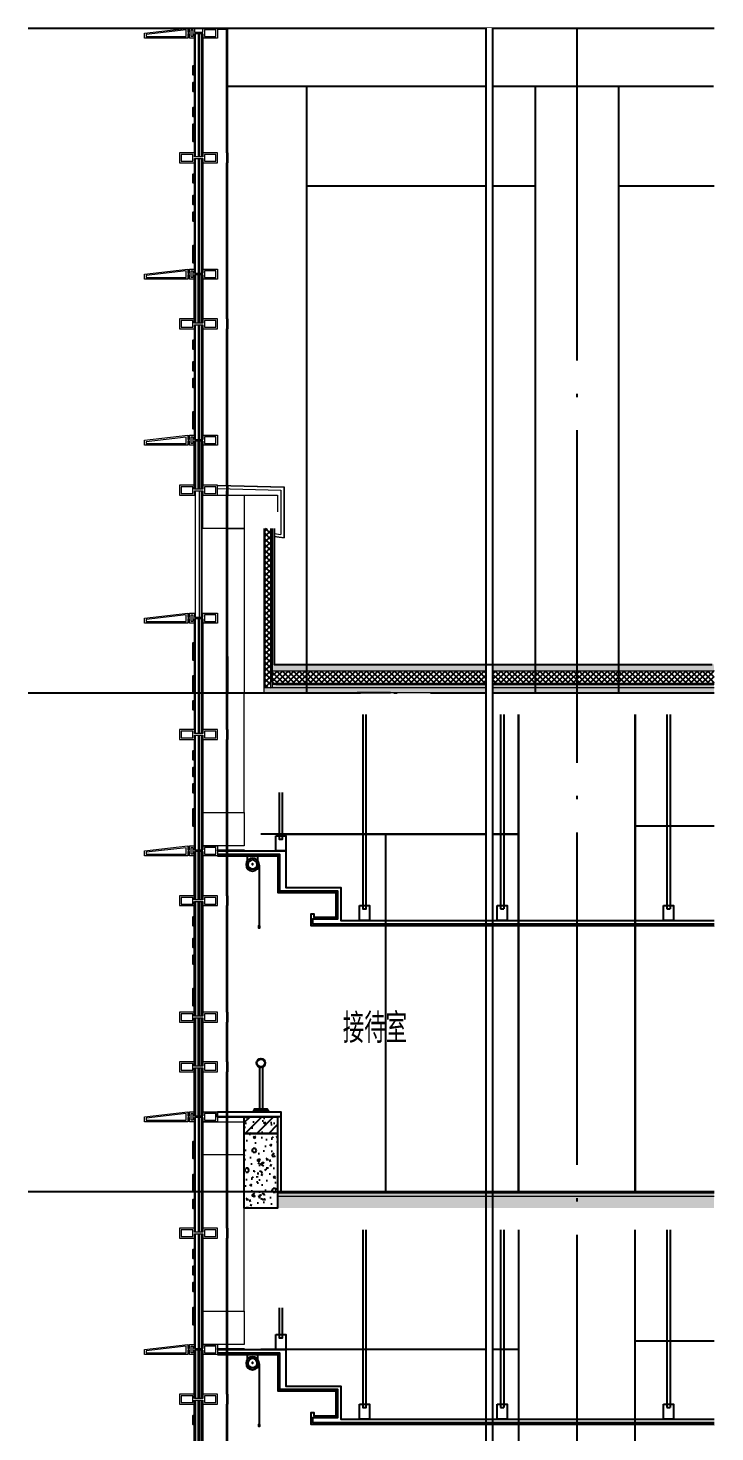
# Model space of a CAD drawing. Extents: x 1147314 to 1218578, y -272074 to -241968.
# Drawn here: x 1153362 to 1157492, y -251658 to -243212 of the extents above; entities that cross this region are included whole.
import ezdxf

# ---------------------------------------------------------------- set-up
doc = ezdxf.new("R2010")
doc.units = 0
doc.header["$LTSCALE"] = 1000
doc.header["$MEASUREMENT"] = 0
doc.linetypes.add('230303生产综合楼-平面图_t8$0$DOTE', pattern=[2.42, 2, -0.2, 0.02, -0.2])
doc.linetypes.add('DASH', pattern=[0.35, 0.25, -0.1])
for name, color, linetype in [('A-DOOR-FIRE', 4, 'Continuous'), ('A-SECT-SURF', 6, 'Continuous'), ('A-看线', 115, 'Continuous'), ('DIM_SYMB', 3, 'Continuous'), ('DOTE', 1, 'Continuous'), ('FF-窗帘-JYZS', 8, 'Continuous'), ('LY_MC_section A', 140, 'Continuous'), ('PUB_HATCH', 8, 'Continuous'), ('PUB_TEXT', 7, 'Continuous'), ('SURFACE', 6, 'Continuous'), ('WALL', 255, 'Continuous'), ('吊顶', 183, 'Continuous'), ('墙身保温', 21, 'Continuous'), ('墙身抹灰', 6, 'Continuous')]:
    doc.layers.add(name, color=color, linetype=linetype)
for name, color, linetype, lineweight in [('A-WALL-INSL', 241, 'Continuous', 0), ('WALL-CURT-GLAZ', 120, 'Continuous', 0), ('WALL-CURT-METL', 211, 'Continuous', 0), ('墙身分层线', 253, 'Continuous', 18)]:
    doc.layers.add(name, color=color, linetype=linetype, lineweight=lineweight)
doc.styles.add('_TCH_DIM', font='SIMPLEX', dxfattribs={"bigfont": 'GBCBIG'})

# ---------------------------------------------------------------- blocks, each defined once
blk = doc.blocks.new('A$C38d1714a')
at = {"layer": 'A-WALL-INSL'}
blk.add_lwpolyline([(0, 0), (250, 0), (250, -200), (0, -200)], close=True, dxfattribs=at)
blk = doc.blocks.new('A$C37e4a2ef')
at = {"layer": 'A-看线'}
for points in [[(196, -60), (196, 0)], [(200, -60), (200, 0)]]:
    blk.add_lwpolyline(points, dxfattribs=at)
at = {"layer": 'WALL-CURT-METL'}
for points in [[(140, -60), (50, -60), (50, -35), (0, -35), (0, -60), (-30, -60), (-30, -35), (-40, -35), (-40, -60), (-300, -60), (-300, -30), (-40, 0), (-40, -25), (-30, -25), (-30, 0), (0, 0), (0, -25), (50, -25), (50, 0), (140, 0)], [(-50, -50), (-50, -11.2), (-290, -38.9), (-290, -50)], [(-20, -10), (-10, -10), (-10, -50), (-20, -50)], [(130, -25), (130, -10), (60, -10), (60, -50), (130, -50)]]:
    blk.add_lwpolyline(points, close=True, dxfattribs=at)
blk = doc.blocks.new('A$C42b86bd6')
at = {"layer": 'A-看线'}
for points in [[(286, 0), (286, -60)], [(290, 0), (290, -60)]]:
    blk.add_lwpolyline(points, dxfattribs=at)
at = {"layer": 'WALL-CURT-METL'}
for points in [[(230, -60), (230, 0), (140, 0), (140, -25), (90, -25), (90, 0), (0, 0), (0, -60), (90, -60), (90, -35), (140, -35), (140, -60)], [(80, -25), (80, -10), (10, -10), (10, -50), (80, -50)], [(220, -50), (220, -10), (150, -10), (150, -35), (150, -50)]]:
    blk.add_lwpolyline(points, close=True, dxfattribs=at)
blk = doc.blocks.new('A$C827e71c0')
at = {"layer": 'A-DOOR-FIRE'}
blk.add_blockref('A$C42b86bd6', (-90, 0), dxfattribs=at)
blk = doc.blocks.new('A$Cb5ae1680')
at = {"layer": 'A-看线'}
for points in [[(44, 0), (44, 690)], [(50, 0), (50, 690)], [(196, 25), (196, 665)], [(200, 25), (200, 665)]]:
    blk.add_lwpolyline(points, dxfattribs=at)
at = {"layer": 'LY_MC_section A'}
for points in [[(0, 0), (0, 690)], [(6, 0), (6, 690)], [(25, 0), (25, 690)], [(31, 0), (31, 690)]]:
    blk.add_lwpolyline(points, dxfattribs=at)
blk = doc.blocks.new('A$C071d96ed')
at = {"layer": 'A-看线'}
for points in [[(44, -690), (44, 0)], [(50, -690), (50, 0)], [(196, -665), (196, -25)], [(200, -665), (200, -25)]]:
    blk.add_lwpolyline(points, dxfattribs=at)
at = {"layer": 'WALL-CURT-GLAZ'}
for p, q in [((0, -690), (0, 0)), ((6, -690), (6, 0)), ((25, -690), (25, 0)), ((31, -690), (31, 0))]:
    blk.add_line(p, q, dxfattribs=at)
blk = doc.blocks.new('A$Ca8bf0082')
at = {"layer": 'FF-窗帘-JYZS'}
blk.add_line((-7.2, -55.8), (-7.2, -424.9), dxfattribs=at)
for points in [[(0, -1.6), (64, -1.6), (64, 0), (0, 0)], [(-11.6, -420.7), (-2.8, -420.7), (-2.8, -432.6), (-11.6, -432.6)], [(-9.6, -422.7), (-4.8, -422.7), (-4.8, -430.6), (-9.6, -430.6)]]:
    blk.add_lwpolyline(points, close=True, dxfattribs=at)
blk.add_lwpolyline([(64, -1.6), (64, -44.8), (63.2, -51.2, -0.871795), (0.8, -51.2), (0, -44.8), (0, -1.6)], format="xyb", dxfattribs=at)
for centre, radius in [((32, -53.2), 39.2), ((32, -53.2), 28), ((32.4, -50.1), 2.73), ((-7.2, -424.9), 1.2)]:
    blk.add_circle(centre, radius, dxfattribs=at)
blk = doc.blocks.new('fr')
at = {"layer": '吊顶'}
for p, q in [((1156202.9, -256841.7), (1156202.9, -257911.6)), ((1156202.9, -256841.7), (1156202.9, -257911.6)), ((1156222.9, -256841.7), (1156222.9, -257911.6)), ((1156222.9, -256841.7), (1156222.9, -257911.6)), ((1157202.9, -256841.7), (1157202.9, -257911.6)), ((1157222.9, -256841.7), (1157222.9, -257911.6)), ((1155374.1, -257911.6), (1155394.1, -257911.6)), ((1156202.9, -257911.6), (1156222.9, -257911.6)), ((1156202.9, -257911.6), (1156222.9, -257911.6)), ((1156202.9, -257911.6), (1156222.9, -257911.6)), ((1156202.9, -257911.6), (1156222.9, -257911.6)), ((1157202.9, -257911.6), (1157222.9, -257911.6)), ((1157202.9, -257911.6), (1157222.9, -257911.6))]:
    blk.add_line(p, q, dxfattribs=at)
for points in [[(1155374.1, -256841.7), (1155374.1, -257911.6), (1155394.1, -257911.6), (1155394.1, -256841.7)], [(1154871.6, -257311.7), (1154871.6, -257491.6), (1154891.6, -257491.6), (1154891.6, -257311.7)], [(1154501.6, -257561.6), (1154911.6, -257561.6), (1154911.6, -257781.6), (1155242.6, -257781.6), (1155242.6, -257981.6), (1157487, -257981.6)], [(1154501.6, -257581.6), (1154872.6, -257581.6), (1154872.6, -257801.6), (1155222.6, -257801.6), (1155222.6, -257973.6), (1155072.6, -257973.6), (1155072.6, -258001.6), (1157487, -258001.6)], [(1154501.6, -257591.6), (1154862.6, -257591.6), (1154862.6, -257811.6), (1155212.6, -257811.6), (1155212.6, -257963.6), (1155081.6, -257963.6), (1155081.6, -257943.6), (1155062.6, -257943.6), (1155062.6, -258011.6), (1157487, -258012.3)]]:
    blk.add_lwpolyline(points, dxfattribs=at)
for points in [[(1154851.6, -257471.6), (1154911.6, -257471.6), (1154911.6, -257561.6), (1154851.6, -257561.6)], [(1155354.1, -257891.6), (1155414.1, -257891.6), (1155414.1, -257981.6), (1155354.1, -257981.6)], [(1156182.9, -257891.6), (1156242.9, -257891.6), (1156242.9, -257981.6), (1156182.9, -257981.6)], [(1156182.9, -257891.6), (1156242.9, -257891.6), (1156242.9, -257981.6), (1156182.9, -257981.6)], [(1157182.9, -257891.6), (1157242.9, -257891.6), (1157242.9, -257981.6), (1157182.9, -257981.6)]]:
    blk.add_lwpolyline(points, close=True, dxfattribs=at)
at = {"layer": 'FF-窗帘-JYZS', "xscale": -1}
blk.add_blockref('A$Ca8bf0082', (1154743.6, -257591.6), dxfattribs=at)

msp = doc.modelspace()

# ---------------------------------------------------------------- hatches: boundary and pattern name
at = {"layer": 'PUB_HATCH'}
h = msp.add_hatch(dxfattribs=at)
h.set_pattern_fill('加气混凝土', color=256, scale=10, style=0)
h.set_pattern_definition([(0, (2058.79, -26742.43), (60, 120), [0, -120]), (0, (1988.59, -26758.63), (60, 120), [0, -120]), (0, (2027.59, -26759.83), (60, 120), [0, -120]), (0, (2070.19, -26724.43), (60, 120), [0, -120]), (0, (2020.39, -26765.83), (60, 120), [0, -120]), (0, (2082.19, -26648.83), (60, 120), [0, -120]), (0, (2045.59, -26658.43), (60, 120), [0, -120]), (0, (2064.79, -26673.43), (60, 120), [0, -120]), (0, (1966.99, -26675.83), (60, 120), [0, -120]), (0, (2025.79, -26681.23), (60, 120), [0, -120]), (0, (2002.99, -26711.83), (60, 120), [0, -120]), (0, (2004.19, -26756.83), (60, 120), [0, -120]), (0, (2049.19, -26761.63), (60, 120), [0, -120]), (0, (2082.19, -26708.83), (60, 120), [0, -120]), (0, (1969.99, -26727.43), (60, 120), [0, -120]), (0, (1980.19, -26707.03), (60, 120), [0, -120]), (0, (2026.99, -26715.43), (60, 120), [0, -120]), (0, (2010.19, -26732.83), (60, 120), [0, -120]), (0, (2000.59, -26693.23), (60, 120), [0, -120]), (0, (2015.59, -26648.23), (60, 120), [0, -120]), (0, (1974.79, -26752.63), (60, 120), [0, -120]), (0, (2040.79, -26672.83), (60, 120), [0, -120]), (0, (1984.99, -26671.03), (60, 120), [0, -120]), (0, (1975.39, -26655.43), (60, 120), [0, -120]), (130.601294, (2074.8153, -26686.3975), (-299.999996686, 360.000001574), [5.268311, -2207.4222]), (18.4349488, (2066.244, -26684.112), (299.9999989, 119.9999991), [5.421048, -753.52558]), (90, (2066.244, -26689.255), (60, 120), [5.142857, -234.85713]), (161.565051, (2071.387, -26690.969), (-300.0000015, 119.99999105), [5.421048, -753.52558]), (53.1301023, (2071.387, -26690.97), (60.0000001, 119.99999994), [5.714286, -594.2857]), (135, (2075.96, -26752.11), (-60.0000073, 119.9999919), [4.848732, -334.56252]), (45, (2069.1, -26752.11), (59.9999996, 119.9999995), [4.848732, -334.56252]), (135, (2072.53, -26755.54), (-60.0000073, 119.9999919), [4.848732, -334.56252]), (45, (2072.53, -26755.54), (59.9999996, 119.9999995), [4.848732, -334.56252]), (116.565051, (2018.24, -26671.54), (-1e-05, 239.999993), [6.388765, -127.7753]), (180, (2015.39, -26665.83), (-60, 120), [6.857143, -113.14285]), (63.434949, (2005.67, -26671.54), (5e-07, 239.999999), [6.388765, -127.7753]), (116.565051, (2008.53, -26677.25), (-1e-05, 239.999993), [6.388765, -127.7753]), (0, (2008.53, -26677.25), (60, 120), [6.857143, -113.14285]), (63.434949, (2015.39, -26677.25), (5e-07, 239.999999), [6.388765, -127.7753]), (107.102728, (2063.3868, -26712.112), (-179.999993118, 600.000000968), [7.772269, -3256.5805]), (143.972626, (2061.101, -26704.683), (-1139.99998555, 839.99999905), [7.772269, -1624.404]), (180, (2054.82, -26700.11), (-60, 120), [7.428571, -112.57142]), (36.0273733, (2041.101, -26704.683), (1139.999991575, 839.999990944), [7.772269, -1624.404]), (71.5650511, (2038.815, -26711.54), (180.00000092, 599.99999897), [7.228063, -751.71856]), (107.102728, (2041.101, -26718.969), (-179.999993118, 600.000000968), [7.772269, -3256.5805]), (143.972626, (2047.387, -26723.54), (-1139.99998555, 839.99999905), [7.772269, -1624.404]), (0, (2047.39, -26723.54), (60, 120), [7.428571, -112.57142]), (36.0273733, (2054.815, -26723.54), (1139.999991575, 839.999990944), [7.772269, -1624.404]), (71.5650511, (2061.101, -26718.969), (180.00000092, 599.99999897), [7.228063, -751.71856]), (150.255118, (2064.53, -26656.112), (-180.00000043, 119.99999851), [4.607004, -962.86392]), (90, (2060.53, -26658.4), (60, 120), [4.571429, -235.42855]), (29.7448813, (2060.53, -26658.398), (180.0000001, 119.99999944), [4.607004, -962.86392]), (116.565051, (2036.53, -26741.25), (-1e-05, 239.999993), [6.388765, -127.7753]), (168.690067, (2033.672, -26735.54), (-540.0000004, 119.99999699), [5.827451, -1217.9371]), (41.1859251, (2023.387, -26738.3975), (1499.999990912, 1319.999988458), [6.074369, -2545.1604]), (90, (2023.387, -26744.11), (60, 120), [5.714286, -234.2857]), (138.814074, (2027.958, -26748.112), (-1499.999973338, 1320.000008407), [6.074369, -2545.1604]), (16.6992442, (2027.958, -26748.112), (1979.999985103, 599.999993716), [5.96589, -2499.7075]), (60.9453959, (2033.6725, -26746.3975), (59.99999984, 119.999998939), [5.883217, -2465.0679]), (109.983106, (1986.244, -26690.969), (-300.00000113, 839.999997777), [6.6884, -2802.4395]), (155.556045, (1983.958, -26684.683), (-780.000002973, 359.99999252), [6.904597, -2893.0263]), (24.4439547, (1971.387, -26684.683), (780.00000039, 359.999998268), [6.904597, -2893.0263]), (70.0168934, (1969.101, -26690.969), (300.000000904, 839.999997916), [6.6884, -2802.4395]), (109.983106, (1971.387, -26697.2547), (-300.00000113, 839.999997777), [6.6884, -2802.4395]), (160.016893, (1977.672, -26699.54), (-300.00000018, 119.99999453), [6.6884, -1397.8755]), (19.9831065, (1977.672, -26699.54), (299.99999835, 119.99999981), [6.6884, -1397.8755]), (70.0168934, (1983.958, -26697.2547), (300.000000904, 839.999997916), [6.6884, -2802.4395]), (122.005383, (2030.815, -26701.826), (-60.00000805, 119.99999387), [5.390846, -1126.6868]), (18.4349488, (2022.815, -26698.969), (299.9999989, 119.9999991), [5.421048, -753.52558]), (90, (2022.815, -26704.11), (60, 120), [5.142857, -234.85713]), (161.565051, (2027.958, -26705.826), (-300.0000015, 119.99999105), [5.421048, -753.52558]), (54.4623222, (2027.958, -26705.826), (419.99999939, 599.9999991), [4.915614, -2059.6423]), (116.565051, (1995.96, -26730.97), (-1e-05, 239.999993), [6.388765, -127.7753]), (180, (1993.1, -26725.25), (-60, 120), [6.285714, -113.71428]), (59.0362434, (1983.387, -26730.969), (60.000000195, 119.99999942), [6.663946, -1392.7644]), (120.963756, (1986.815, -26736.683), (-60.0000082, 119.99999449), [6.663946, -1392.7644]), (0, (1986.82, -26736.68), (60, 120), [6.285714, -113.71428]), (63.434949, (1993.1, -26736.68), (5e-07, 239.999999), [6.388765, -127.7753])])
h.paths.add_polyline_path([(1157487, -247211.6), (1157487, -247181.6), (1154781.6, -247181.6), (1154781.6, -247211.6)])
h = msp.add_hatch(dxfattribs=at)
h.set_pattern_fill('钢筋混凝土', color=256, scale=20, style=0)
h.set_pattern_definition([(45, (-1050735.197, 119806.666), (-35.3553391, 35.3553391), []), (50, (-1050735.2, 119806.67), (143.4520365, -12.550427), [15, -165]), (355, (-1050735.2, 119806.67), (-27.750267, 150.438427), [12, -132]), (100.4514, (-1050723.24, 119805.62), (115.701876, 137.887908), [12.748038, -140.228422]), (46.1842, (-1050735.2, 119846.67), (213.44821, -33.103803), [22.5, -247.5]), (96.6356, (-1050717.4, 119843.9), (186.932541, 194.823574), [19.122058, -210.3426]), (351.1842, (-1050735.2, 119846.67), (186.93239, 194.82372), [18, -198]), (21, (-1050715.2, 119836.67), (119.3814104, -80.523778), [15, -165]), (326, (-1050715.2, 119836.67), (48.663066, 145.030009), [12, -132]), (71.4514, (-1050705.25, 119829.96), (168.044526, 64.506099), [12.748038, -140.228422]), (37.5, (-1050735.2, 119806.666), (2.4319711, 66.5787708), [0, -130.4, 0, -134, 0, -132.5]), (7.5, (-1050735.2, 119806.666), (52.6139075, 78.8823424), [0, -76.4, 0, -127.4, 0, -50.5]), (327.5, (-1050779.8, 119806.666), (106.7644872, -4.5109743), [0, -50, 0, -156, 0, -207]), (317.5, (-1050799.8, 119806.67), (116.637234, 20.0209965), [0, -65, 0, -103.6, 0, -147])])
h.paths.add_polyline_path([(1154661.6, -249761.6), (1154861.6, -249761.6), (1154861.6, -249861.6), (1154661.6, -249861.6)])
h = msp.add_hatch(dxfattribs=at)
h.set_pattern_fill('加气混凝土', color=256, scale=20, style=0)
h.set_pattern_definition([(0, (-1050664.4, 119733.47), (120, 240), [0, -240]), (0, (-1050804.8, 119701.07), (120, 240), [0, -240]), (0, (-1050726.8, 119698.67), (120, 240), [0, -240]), (0, (-1050641.6, 119769.47), (120, 240), [0, -240]), (0, (-1050741.2, 119686.67), (120, 240), [0, -240]), (0, (-1050617.6, 119920.67), (120, 240), [0, -240]), (0, (-1050690.8, 119901.47), (120, 240), [0, -240]), (0, (-1050652.4, 119871.47), (120, 240), [0, -240]), (0, (-1050848, 119866.67), (120, 240), [0, -240]), (0, (-1050730.4, 119855.87), (120, 240), [0, -240]), (0, (-1050776, 119794.67), (120, 240), [0, -240]), (0, (-1050773.6, 119704.67), (120, 240), [0, -240]), (0, (-1050683.6, 119695.07), (120, 240), [0, -240]), (0, (-1050617.6, 119800.67), (120, 240), [0, -240]), (0, (-1050842, 119763.47), (120, 240), [0, -240]), (0, (-1050821.6, 119804.27), (120, 240), [0, -240]), (0, (-1050728, 119787.47), (120, 240), [0, -240]), (0, (-1050761.6, 119752.67), (120, 240), [0, -240]), (0, (-1050780.8, 119831.87), (120, 240), [0, -240]), (0, (-1050750.8, 119921.87), (120, 240), [0, -240]), (0, (-1050832.4, 119713.07), (120, 240), [0, -240]), (0, (-1050700.4, 119872.67), (120, 240), [0, -240]), (0, (-1050812, 119876.27), (120, 240), [0, -240]), (0, (-1050831.2, 119907.47), (120, 240), [0, -240]), (130.601294, (-1050632.34, 119845.523), (-599.99999337, 720.00000315), [10.536622, -4414.8444]), (18.4349488, (-1050649.483, 119850.095), (599.9999978, 239.9999982), [10.842096, -1507.05116]), (90, (-1050649.48, 119839.81), (120, 240), [10.285714, -469.71426]), (161.565051, (-1050639.197, 119836.38), (-600.000003, 239.9999821), [10.842096, -1507.05116]), (53.1301023, (-1050639.197, 119836.38), (120.0000002, 239.9999999), [11.428572, -1188.5714]), (135, (-1050630.055, 119714.095), (-120.0000145, 239.9999838), [9.697464, -669.12504]), (45, (-1050643.77, 119714.095), (119.9999992, 239.999999), [9.697464, -669.12504]), (135, (-1050636.91, 119707.24), (-120.0000145, 239.9999838), [9.697464, -669.12504]), (45, (-1050636.91, 119707.24), (119.9999992, 239.999999), [9.697464, -669.12504]), (116.565051, (-1050745.48, 119875.24), (-2e-05, 479.999987), [12.77753, -255.5506]), (180, (-1050751.2, 119886.67), (-120, 240), [13.714286, -226.2857]), (63.434949, (-1050770.63, 119875.24), (1e-06, 479.999998), [12.77753, -255.5506]), (116.565051, (-1050764.91, 119863.8), (-2e-05, 479.999987), [12.77753, -255.5506]), (0, (-1050764.9, 119863.8), (120, 240), [13.714286, -226.2857]), (63.434949, (-1050751.2, 119863.8), (1e-06, 479.999998), [12.77753, -255.5506]), (107.102728, (-1050655.1975, 119794.095), (-359.999986237, 1200.000001936), [15.544538, -6513.161]), (143.972626, (-1050659.769, 119808.952), (-2279.9999711, 1679.9999981), [15.544538, -3248.808]), (180, (-1050672.34, 119818.1), (-120, 240), [14.857142, -225.14284]), (36.0273733, (-1050699.769, 119808.952), (2279.99998315, 1679.99998189), [15.544538, -3248.808]), (71.5650511, (-1050704.34, 119795.238), (360.00000185, 1199.99999793), [14.456126, -1503.43712]), (107.102728, (-1050699.769, 119780.38), (-359.999986237, 1200.000001936), [15.544538, -6513.161]), (143.972626, (-1050687.197, 119771.238), (-2279.9999711, 1679.9999981), [15.544538, -3248.808]), (0, (-1050687.2, 119771.24), (120, 240), [14.857142, -225.14284]), (36.0273733, (-1050672.34, 119771.238), (2279.99998315, 1679.99998189), [15.544538, -3248.808]), (71.5650511, (-1050659.77, 119780.38), (360.00000185, 1199.99999793), [14.456126, -1503.43712]), (150.255118, (-1050652.912, 119906.095), (-360.00000085, 239.99999703), [9.214008, -1925.72784]), (90, (-1050660.91, 119901.52), (120, 240), [9.142858, -470.8571]), (29.7448813, (-1050660.912, 119901.523), (360.0000002, 239.99999888), [9.214008, -1925.72784]), (116.565051, (-1050708.91, 119735.8), (-2e-05, 479.999987), [12.77753, -255.5506]), (168.690067, (-1050714.626, 119747.238), (-1080.0000008, 239.99999398), [11.654902, -2435.8742]), (41.1859251, (-1050735.197, 119741.523), (2999.999981823, 2639.999976915), [12.148738, -5090.3208]), (90, (-1050735.2, 119730.1), (120, 240), [11.428572, -468.5714]), (138.814074, (-1050726.055, 119722.095), (-2999.999946676, 2640.000016815), [12.148738, -5090.3208]), (16.6992442, (-1050726.055, 119722.095), (3959.999970207, 1199.99998743), [11.93178, -4999.415]), (60.9453959, (-1050714.626, 119725.523), (119.99999968, 239.99999788), [11.766434, -4930.1358]), (109.983106, (-1050809.483, 119836.38), (-600.00000226, 1679.999995554), [13.3768, -5604.879]), (155.556045, (-1050814.055, 119848.952), (-1560.000005946, 719.99998504), [13.809194, -5786.0526]), (24.4439547, (-1050839.197, 119848.952), (1560.00000078, 719.999996537), [13.809194, -5786.0526]), (70.0168934, (-1050843.769, 119836.38), (600.00000181, 1679.99999583), [13.3768, -5604.879]), (109.983106, (-1050839.197, 119823.809), (-600.00000226, 1679.999995554), [13.3768, -5604.879]), (160.016893, (-1050826.626, 119819.238), (-600.00000035, 239.99998907), [13.3768, -2795.751]), (19.9831065, (-1050826.626, 119819.238), (599.9999967, 239.99999962), [13.3768, -2795.751]), (70.0168934, (-1050814.055, 119823.809), (600.00000181, 1679.99999583), [13.3768, -5604.879]), (122.005383, (-1050720.34, 119814.666), (-120.0000161, 239.99998775), [10.781693, -2253.3736]), (18.4349488, (-1050736.34, 119820.38), (599.9999978, 239.9999982), [10.842096, -1507.05116]), (90, (-1050736.34, 119810.1), (120, 240), [10.285714, -469.71426]), (161.565051, (-1050726.055, 119806.666), (-600.000003, 239.9999821), [10.842096, -1507.05116]), (54.4623222, (-1050726.055, 119806.666), (839.99999878, 1199.9999982), [9.831228, -4119.2846]), (116.565051, (-1050790.05, 119756.38), (-2e-05, 479.999987), [12.77753, -255.5506]), (180, (-1050795.77, 119767.8), (-120, 240), [12.571428, -227.42856]), (59.0362434, (-1050815.197, 119756.38), (120.0000004, 239.99999884), [13.32789, -2785.5288]), (120.963756, (-1050808.34, 119744.952), (-120.0000164, 239.99998898), [13.32789, -2785.5288]), (0, (-1050808.34, 119744.95), (120, 240), [12.571428, -227.42856]), (63.434949, (-1050795.77, 119744.95), (1e-06, 479.999998), [12.77753, -255.5506])])
h.paths.add_polyline_path([(1154661.6, -249861.6), (1154861.6, -249861.6), (1154861.6, -250311.6), (1154661.6, -250311.6)])
at = {"layer": '墙身保温'}
h = msp.add_hatch(dxfattribs=at)
h.set_pattern_fill('ANSI37', color=256, scale=15, style=0)
h.set_pattern_definition([(45, (-1620.806, -26070.826), (-16.83798023, 16.83798023), []), (135, (-1620.806, -26070.826), (-16.83798023, -16.83798023), [])])
h.paths.add_polyline_path([(1154821.6, -246221.6), (1154786.6, -246221.6), (1154786.6, -247181.6), (1154821.6, -247181.6)])
h = msp.add_hatch(dxfattribs=at)
h.set_pattern_fill('ANSI37', color=256, scale=15, style=0)
h.set_pattern_definition([(45, (-1540.805, -26705.826), (-16.83798023, 16.83798023), []), (135, (-1540.805, -26705.826), (-16.83798023, -16.83798023), [])])
h.paths.add_polyline_path([(1157487, -247155.6), (1157487, -247080.6), (1154831.6, -247080.6), (1154831.6, -247155.6)])
at = {"layer": '墙身分层线'}
h = msp.add_hatch(dxfattribs=at)
h.set_pattern_fill('混凝土', color=256, scale=10)
h.set_pattern_definition([(50, (2094.58, -26584.826), (71.7260183, -6.2752135), [7.5, -82.5]), (355, (2094.58, -26584.826), (-13.8751334, 75.2192134), [6, -66]), (100.4514, (2100.56, -26585.35), (57.850938, 68.9439542), [6.374019, -70.114211]), (46.1842, (2094.58, -26564.83), (106.724105, -16.5519014), [11.25, -123.75]), (96.6356, (2103.47, -26566.21), (93.466271, 97.411787), [9.561029, -105.1713]), (351.1842, (2094.58, -26564.83), (93.466195, 97.41186), [9, -99]), (21, (2104.58, -26569.826), (59.6907052, -40.261889), [7.5, -82.5]), (326, (2104.58, -26569.826), (24.331533, 72.5150045), [6, -66]), (71.4514, (2109.555, -26573.18), (84.022263, 32.2530497), [6.374019, -70.114211]), (37.5, (2094.58, -26584.826), (1.21598553, 33.2893854), [0, -65.2, 0, -67, 0, -66.25]), (7.5, (2094.58, -26584.826), (26.3069537, 39.4411712), [0, -38.2, 0, -63.7, 0, -25.25]), (327.5, (2072.28, -26584.826), (53.3822436, -2.2554872), [0, -25, 0, -78, 0, -103.5]), (317.5, (2062.28, -26584.826), (58.318617, 10.0104982), [0, -32.5, 0, -51.8, 0, -73.5])])
h.paths.add_polyline_path([(1157487, -247080.6), (1157487, -247040.6), (1154831.6, -247040.6), (1154831.6, -247080.6)])
h = msp.add_hatch(dxfattribs=at)
h.set_pattern_fill('混凝土', color=256, scale=10)
h.set_pattern_definition([(50, (2094.58, -26705.826), (71.7260183, -6.2752135), [7.5, -82.5]), (355, (2094.58, -26705.826), (-13.8751334, 75.2192134), [6, -66]), (100.4514, (2100.56, -26706.35), (57.850938, 68.9439542), [6.374019, -70.114211]), (46.1842, (2094.58, -26685.83), (106.724105, -16.5519014), [11.25, -123.75]), (96.6356, (2103.47, -26687.21), (93.466271, 97.411787), [9.561029, -105.1713]), (351.1842, (2094.58, -26685.83), (93.466195, 97.41186), [9, -99]), (21, (2104.58, -26690.826), (59.6907052, -40.261889), [7.5, -82.5]), (326, (2104.58, -26690.826), (24.331533, 72.5150045), [6, -66]), (71.4514, (2109.555, -26694.18), (84.022263, 32.2530497), [6.374019, -70.114211]), (37.5, (2094.58, -26705.826), (1.21598553, 33.2893854), [0, -65.2, 0, -67, 0, -66.25]), (7.5, (2094.58, -26705.826), (26.3069537, 39.4411712), [0, -38.2, 0, -63.7, 0, -25.25]), (327.5, (2072.28, -26705.826), (53.3822436, -2.2554872), [0, -25, 0, -78, 0, -103.5]), (317.5, (2062.28, -26705.826), (58.318617, 10.0104982), [0, -32.5, 0, -51.8, 0, -73.5])])
h.paths.add_polyline_path([(1157487, -247181.6), (1157487, -247161.6), (1154831.6, -247161.6), (1154831.6, -247181.6)])

# ---------------------------------------------------------------- linework, layer by layer
at = {"layer": 'A-WALL-INSL'}
for points in [[(1154661.6, -246021.6), (1154861.6, -246021.6)], [(1154861.6, -246021.6), (1154861.6, -246121.6)], [(1154561.6, -247211.6), (1154561.6, -246221.6), (1154661.6, -246221.6), (1154661.6, -247211.6)], [(1154561.6, -247211.6), (1154561.6, -247931.6), (1154661.6, -247931.6), (1154661.6, -247211.6)], [(1154661.6, -250211.6), (1154661.6, -249991.6), (1154561.6, -249991.6), (1154561.6, -250211.6)], [(1154561.6, -250211.6), (1154561.6, -250931.6), (1154661.6, -250931.6), (1154661.6, -250211.6)]]:
    msp.add_lwpolyline(points, dxfattribs=at)
at = {"layer": 'A-看线'}
for p, q in [((1154561.6, -243561.6), (1157484.3, -243561.6)), ((1155036.6, -244161.6), (1156411.6, -244161.6)), ((1156911.6, -244161.6), (1157487, -244161.6)), ((1156311.6, -250211.6), (1156311.6, -247341.6)), ((1156311.6, -247341.6), (1156311.6, -250211.6)), ((1157011.6, -247341.6), (1157011.6, -250211.6)), ((1157011.6, -250211.6), (1157011.6, -247341.6)), ((1156311.6, -250441.6), (1156311.6, -253211.6)), ((1157011.6, -253211.6), (1157011.6, -250441.6))]:
    msp.add_line(p, q, dxfattribs=at)
for points in [[(1154405.6, -243986.6), (1154405.6, -243246.6)], [(1154411.6, -243986.6), (1154411.6, -243246.6)], [(1154501.6, -243211.6), (1154561.6, -243211.6)], [(1154501.6, -243215.6), (1154561.6, -243215.6)], [(1154561.6, -243211.6), (1157487, -243211.6)], [(1154557.6, -243961.6), (1154557.6, -243271.6)], [(1154561.6, -243961.6), (1154561.6, -243271.6)], [(1154561.6, -243961.6), (1154561.6, -243271.6)], [(1155036.6, -243561.6), (1155036.6, -247211.6)], [(1156411.6, -243561.6), (1156411.6, -247211.6)], [(1156911.6, -243561.6), (1156911.6, -247211.6)], [(1154405.6, -244986.6), (1154405.6, -244696.6)], [(1154411.6, -244986.6), (1154411.6, -244696.6)], [(1154557.6, -244961.6), (1154557.6, -244721.6)], [(1154561.6, -244961.6), (1154561.6, -244721.6)], [(1154405.6, -245986.6), (1154405.6, -245696.6)], [(1154411.6, -245986.6), (1154411.6, -245696.6)], [(1154557.6, -245961.6), (1154557.6, -245721.6)], [(1154561.6, -245961.6), (1154561.6, -245721.6)], [(1154405.6, -246756.6), (1154405.6, -245996.6)], [(1154557.6, -246731.6), (1154557.6, -245996.6)], [(1154561.6, -246731.6), (1154561.6, -246021.6)], [(1154405.6, -247211.6), (1154405.6, -246766.6)], [(1154411.6, -247211.6), (1154411.6, -246766.6)], [(1154557.6, -247211.6), (1154557.6, -246791.6)], [(1154561.6, -247211.6), (1154561.6, -246791.6)], [(1154561.6, -246991.6), (1154561.6, -247211.6)], [(1154405.6, -247456.6), (1154405.6, -247211.6)], [(1154411.6, -247456.6), (1154411.6, -247211.6)], [(1154557.6, -247431.6), (1154557.6, -247211.6)], [(1154561.6, -247431.6), (1154561.6, -247211.6)], [(1156311.6, -248061.6), (1154761.6, -248061.6)], [(1154861.6, -248061.6), (1156311.6, -248061.6)], [(1155511.6, -248061.6), (1155511.6, -250211.6)], [(1157011.6, -248011.6), (1157487, -248011.6)], [(1154405.6, -248456.6), (1154405.6, -248166.6)], [(1154411.6, -248456.6), (1154411.6, -248166.6)], [(1154557.6, -248431.6), (1154557.6, -248191.6)], [(1154561.6, -248431.6), (1154561.6, -248191.6)], [(1154405.6, -249456.6), (1154405.6, -249166.6)], [(1154411.6, -249456.6), (1154411.6, -249166.6)], [(1154557.6, -249431.6), (1154557.6, -249191.6)], [(1154561.6, -249431.6), (1154561.6, -249191.6)], [(1154405.6, -249756.6), (1154405.6, -249466.6)], [(1154411.6, -249756.6), (1154411.6, -249466.6)], [(1154557.6, -249731.6), (1154557.6, -249491.6)], [(1154561.6, -249731.6), (1154561.6, -249491.6)], [(1154405.6, -250211.6), (1154405.6, -249766.6)], [(1154411.6, -250211.6), (1154411.6, -249766.6)], [(1154557.6, -250211.6), (1154557.6, -249791.6)], [(1154561.6, -250211.6), (1154561.6, -249791.6)], [(1154405.6, -250456.6), (1154405.6, -250211.6)], [(1154411.6, -250456.6), (1154411.6, -250211.6)], [(1154557.6, -250431.6), (1154557.6, -250211.6)], [(1154561.6, -250431.6), (1154561.6, -250211.6)], [(1154405.6, -251456.6), (1154405.6, -251166.6)], [(1154411.6, -251456.6), (1154411.6, -251166.6)], [(1154557.6, -251431.6), (1154557.6, -251191.6)], [(1154561.6, -251431.6), (1154561.6, -251191.6)], [(1156311.6, -251161.6), (1154761.6, -251161.6)], [(1157487, -251111.6), (1157011.6, -251111.6)]]:
    msp.add_lwpolyline(points, dxfattribs=at)
at = {"layer": 'DOTE', "linetype": '230303生产综合楼-平面图_t8$0$DOTE'}
for p, q in [((1153361.6, -243211.6), (1157487, -243211.6)), ((1156661.6, -243211.6), (1156661.6, -270831.8)), ((1153361.6, -247211.6), (1157487, -247211.6)), ((1153361.6, -250211.6), (1157487, -250211.6)), ((1153361.6, -250211.6), (1157487, -250211.6))]:
    msp.add_line(p, q, dxfattribs=at)
at = {"layer": 'LY_MC_section A', "color": 41}
for points in [[(1154361.6, -243441.5), (1154351.6, -243441.5), (1154351.6, -243491.5), (1154361.6, -243491.5)], [(1154361.6, -243541.5), (1154351.6, -243541.5), (1154351.6, -243591.5), (1154361.6, -243591.5)], [(1154361.6, -243691.5), (1154351.6, -243691.5), (1154351.6, -243741.6), (1154361.6, -243741.6)], [(1154361.6, -243791.5), (1154351.6, -243791.5), (1154351.6, -243891.5), (1154361.6, -243891.5)], [(1154361.6, -244091.6), (1154351.6, -244091.6), (1154351.6, -244141.6), (1154361.6, -244141.6)], [(1154361.6, -244221.6), (1154351.6, -244221.6), (1154351.6, -244271.6), (1154361.6, -244271.6)], [(1154361.6, -244321.6), (1154351.6, -244321.6), (1154351.6, -244371.6), (1154361.6, -244371.6)], [(1154361.6, -244521.6), (1154351.6, -244521.6), (1154351.6, -244621.6), (1154361.6, -244621.6)], [(1154361.6, -245091.6), (1154351.6, -245091.6), (1154351.6, -245141.6), (1154361.6, -245141.6)], [(1154361.6, -245221.6), (1154351.6, -245221.6), (1154351.6, -245271.6), (1154361.6, -245271.6)], [(1154361.6, -245321.6), (1154351.6, -245321.6), (1154351.6, -245371.6), (1154361.6, -245371.6)], [(1154361.6, -245521.6), (1154351.6, -245521.6), (1154351.6, -245621.6), (1154361.6, -245621.6)], [(1154361.6, -246911.6), (1154351.6, -246911.6), (1154351.6, -247011.6), (1154361.6, -247011.6)], [(1154361.6, -247111.6), (1154351.6, -247111.6), (1154351.6, -247211.6), (1154361.6, -247211.6)], [(1154361.6, -247261.6), (1154351.6, -247261.6), (1154351.6, -247311.6), (1154361.6, -247311.6)], [(1154361.6, -247561.6), (1154351.6, -247561.6), (1154351.6, -247611.6), (1154361.6, -247611.6)], [(1154361.6, -247661.6), (1154351.6, -247661.6), (1154351.6, -247711.6), (1154361.6, -247711.6)], [(1154361.6, -247761.6), (1154351.6, -247761.6), (1154351.6, -247811.6), (1154361.6, -247811.6)], [(1154361.6, -247911.6), (1154351.6, -247911.6), (1154351.6, -248011.6), (1154361.6, -248011.6)], [(1154361.6, -248561.6), (1154351.6, -248561.6), (1154351.6, -248611.6), (1154361.6, -248611.6)], [(1154361.6, -248691.6), (1154351.6, -248691.6), (1154351.6, -248741.6), (1154361.6, -248741.6)], [(1154361.6, -248791.6), (1154351.6, -248791.6), (1154351.6, -248841.6), (1154361.6, -248841.6)], [(1154361.6, -248991.6), (1154351.6, -248991.6), (1154351.6, -249091.6), (1154361.6, -249091.6)], [(1154361.6, -249911.6), (1154351.6, -249911.6), (1154351.6, -250011.6), (1154361.6, -250011.6)], [(1154361.6, -250111.6), (1154351.6, -250111.6), (1154351.6, -250211.6), (1154361.6, -250211.6)], [(1154361.6, -250261.6), (1154351.6, -250261.6), (1154351.6, -250311.6), (1154361.6, -250311.6)], [(1154361.6, -250561.6), (1154351.6, -250561.6), (1154351.6, -250611.6), (1154361.6, -250611.6)], [(1154361.6, -250661.6), (1154351.6, -250661.6), (1154351.6, -250711.6), (1154361.6, -250711.6)], [(1154361.6, -250761.6), (1154351.6, -250761.6), (1154351.6, -250811.6), (1154361.6, -250811.6)], [(1154361.6, -250911.6), (1154351.6, -250911.6), (1154351.6, -251011.6), (1154361.6, -251011.6)], [(1154361.6, -251561.6), (1154351.6, -251561.6), (1154351.6, -251611.6), (1154361.6, -251611.6)]]:
    msp.add_lwpolyline(points, close=True, dxfattribs=at)
at = {"layer": 'LY_MC_section A'}
for points in [[(1154361.6, -244986.6), (1154361.6, -244696.6)], [(1154367.6, -244986.6), (1154367.6, -244696.6)], [(1154386.6, -244986.6), (1154386.6, -244696.6)], [(1154392.6, -244986.6), (1154392.6, -244696.6)], [(1154361.6, -245986.6), (1154361.6, -245696.6)], [(1154367.6, -245986.6), (1154367.6, -245696.6)], [(1154386.6, -245986.6), (1154386.6, -245696.6)], [(1154392.6, -245986.6), (1154392.6, -245696.6)], [(1154361.6, -248456.6), (1154361.6, -248166.6)], [(1154367.6, -248456.6), (1154367.6, -248166.6)], [(1154386.6, -248456.6), (1154386.6, -248166.6)], [(1154392.6, -248456.6), (1154392.6, -248166.6)], [(1154361.6, -249456.6), (1154361.6, -249166.6)], [(1154367.6, -249456.6), (1154367.6, -249166.6)], [(1154386.6, -249456.6), (1154386.6, -249166.6)], [(1154392.6, -249456.6), (1154392.6, -249166.6)], [(1154361.6, -249756.6), (1154361.6, -249466.6)], [(1154367.6, -249756.6), (1154367.6, -249466.6)], [(1154386.6, -249756.6), (1154386.6, -249466.6)], [(1154392.6, -249756.6), (1154392.6, -249466.6)], [(1154361.6, -251456.6), (1154361.6, -251166.6)], [(1154367.6, -251456.6), (1154367.6, -251166.6)], [(1154386.6, -251456.6), (1154386.6, -251166.6)], [(1154392.6, -251456.6), (1154392.6, -251166.6)]]:
    msp.add_lwpolyline(points, dxfattribs=at)
at = {"layer": 'WALL'}
msp.add_line((1155540.1, -247211.6), (1155340.1, -247211.6), dxfattribs=at)
for points in [[(1154661.6, -249761.6), (1154861.6, -249761.6), (1154861.6, -249861.6), (1154661.6, -249861.6)], [(1154661.6, -249861.6), (1154861.6, -249861.6), (1154861.6, -250311.6), (1154661.6, -250311.6)]]:
    msp.add_lwpolyline(points, close=True, dxfattribs=at)
at = {"layer": 'WALL-CURT-GLAZ'}
for p, q in [((1154361.6, -243986.6), (1154361.6, -243246.6)), ((1154367.6, -243986.6), (1154367.6, -243246.6)), ((1154386.6, -243986.6), (1154386.6, -243246.6)), ((1154392.6, -243986.6), (1154392.6, -243246.6)), ((1154367.6, -246756.6), (1154367.6, -245996.6)), ((1154392.6, -246756.6), (1154392.6, -245996.6)), ((1154841.6, -246253.2), (1154881.6, -246258.6)), ((1154841.6, -246267.9), (1154898.6, -246275.6)), ((1154841.6, -246271.1), (1154901.6, -246278.6)), ((1154361.6, -247211.6), (1154361.6, -246766.6)), ((1154367.6, -247211.6), (1154367.6, -246766.6)), ((1154386.6, -247211.6), (1154386.6, -246766.6)), ((1154392.6, -247211.6), (1154392.6, -246766.6)), ((1154361.6, -247456.6), (1154361.6, -247211.6)), ((1154367.6, -247456.6), (1154367.6, -247211.6)), ((1154386.6, -247456.6), (1154386.6, -247211.6)), ((1154392.6, -247456.6), (1154392.6, -247211.6)), ((1154361.6, -250211.6), (1154361.6, -249766.6)), ((1154367.6, -250211.6), (1154367.6, -249766.6)), ((1154386.6, -250211.6), (1154386.6, -249766.6)), ((1154392.6, -250211.6), (1154392.6, -249766.6)), ((1154361.6, -250456.6), (1154361.6, -250211.6)), ((1154367.6, -250456.6), (1154367.6, -250211.6)), ((1154386.6, -250456.6), (1154386.6, -250211.6)), ((1154392.6, -250456.6), (1154392.6, -250211.6))]:
    msp.add_line(p, q, dxfattribs=at)
for points in [[(1154501.6, -245961.6), (1154901.6, -245971.6), (1154901.6, -246278.6)], [(1154501.6, -245964.6), (1154898.6, -245974.6), (1154898.6, -246275.6)], [(1154501.6, -245981.6), (1154881.6, -245991.6), (1154881.6, -246258.6)]]:
    msp.add_lwpolyline(points, dxfattribs=at)
for points in [[(1154501.6, -248156.6), (1154661.6, -248156.6), (1154661.6, -248161.6), (1154501.6, -248161.6)], [(1154501.6, -249761.6), (1154661.6, -249761.6), (1154661.6, -249766.6), (1154501.6, -249766.6)], [(1154501.6, -251156.6), (1154661.6, -251156.6), (1154661.6, -251161.6), (1154501.6, -251161.6)]]:
    msp.add_lwpolyline(points, close=True, dxfattribs=at)
at = {"layer": '吊顶'}
for p, q in [((1156202.9, -247341.6), (1156202.9, -248511.6)), ((1156202.9, -247341.6), (1156202.9, -248511.6)), ((1156222.9, -247341.6), (1156222.9, -248511.6)), ((1156222.9, -247341.6), (1156222.9, -248511.6)), ((1157202.9, -247341.6), (1157202.9, -248511.6)), ((1157222.9, -247341.6), (1157222.9, -248511.6)), ((1155374.1, -248511.6), (1155394.1, -248511.6)), ((1156202.9, -248511.6), (1156222.9, -248511.6)), ((1156202.9, -248511.6), (1156222.9, -248511.6)), ((1156202.9, -248511.6), (1156222.9, -248511.6)), ((1156202.9, -248511.6), (1156222.9, -248511.6)), ((1157202.9, -248511.6), (1157222.9, -248511.6)), ((1157202.9, -248511.6), (1157222.9, -248511.6))]:
    msp.add_line(p, q, dxfattribs=at)
for points in [[(1155374.1, -247341.6), (1155374.1, -248511.6), (1155394.1, -248511.6), (1155394.1, -247341.6)], [(1154871.6, -247811.6), (1154871.6, -248091.6), (1154891.6, -248091.6), (1154891.6, -247811.6)], [(1154752.6, -249463), (1154752.6, -249731.6)], [(1154770.6, -249463), (1154770.6, -249731.6)]]:
    msp.add_lwpolyline(points, dxfattribs=at)
for points in [[(1154851.6, -248071.6), (1154911.6, -248071.6), (1154911.6, -248161.6), (1154851.6, -248161.6)], [(1155354.1, -248491.6), (1155414.1, -248491.6), (1155414.1, -248581.6), (1155354.1, -248581.6)], [(1157182.9, -248491.6), (1157242.9, -248491.6), (1157242.9, -248581.6), (1157182.9, -248581.6)], [(1154805, -249731.6), (1154718.2, -249731.6), (1154718.2, -249722.3), (1154805, -249722.3)], [(1154798.6, -249722.3), (1154723.7, -249722.3), (1154723.7, -249713.1), (1154798.6, -249713.1)]]:
    msp.add_lwpolyline(points, close=True, dxfattribs=at)
for radius in [26.5, 23.5]:
    msp.add_circle((1154761.6, -249438.1), radius, dxfattribs=at)
at = {"layer": '墙身分层线'}
for p, q in [((1154781.6, -247211.6), (1154781.6, -246221.6)), ((1154786.6, -247181.6), (1154786.6, -246221.6)), ((1154821.6, -247181.6), (1154821.6, -246221.6)), ((1154821.6, -247181.6), (1154821.6, -246221.6)), ((1154831.6, -247181.6), (1154831.6, -246221.6)), ((1154781.6, -247136.6), (1154781.6, -246611.6)), ((1157487, -247080.6), (1154831.6, -247080.6)), ((1157487, -247181.6), (1154781.6, -247181.6)), ((1157487, -247211.6), (1154781.6, -247211.6)), ((1157487, -247161.6), (1154831.6, -247161.6)), ((1157487, -247155.6), (1154836.6, -247155.6))]:
    msp.add_line(p, q, dxfattribs=at)
at = {"layer": '墙身分层线', "color": 6, "linetype": 'DASH', "ltscale": 0.1, "const_width": 10}
msp.add_lwpolyline([(1154826.6, -246221.6), (1154826.6, -247141.6, 0.123344), (1154851.6, -247160.6), (1157487, -247160.6)], format="xyb", dxfattribs=at)
at = {"layer": '墙身抹灰'}
msp.add_line((1154781.6, -246021.6), (1154781.6, -246021.6), dxfattribs=at)
msp.add_lwpolyline([(1154501.6, -249731.6), (1154881.6, -249731.6), (1154881.6, -249761.6), (1154501.6, -249761.6)], close=True, dxfattribs=at)
for points in [[(1154501.6, -249761.6), (1154861.6, -249761.6), (1154861.6, -250211.6)], [(1154881.6, -249761.6), (1154881.6, -249761.6), (1154881.6, -250211.6)]]:
    msp.add_lwpolyline(points, dxfattribs=at)

# ---------------------------------------------------------------- block references
at = {"layer": 'A-DOOR-FIRE'}
for name, p in [('A$C37e4a2ef', (1154361.6, -243211.6)), ('A$C827e71c0', (1154361.6, -243961.6)), ('A$C37e4a2ef', (1154361.6, -244661.6)), ('A$C42b86bd6', (1154271.6, -244961.6)), ('A$C42b86bd6', (1154271.6, -244961.6)), ('A$C37e4a2ef', (1154361.6, -245661.6)), ('A$C42b86bd6', (1154271.6, -245961.6)), ('A$C37e4a2ef', (1154361.6, -246731.6)), ('A$C37e4a2ef', (1154361.6, -246731.6)), ('A$C827e71c0', (1154361.6, -247431.6)), ('A$C37e4a2ef', (1154361.6, -248131.6)), ('A$C42b86bd6', (1154271.6, -248431.6)), ('A$C37e4a2ef', (1154361.6, -249731.6)), ('A$C37e4a2ef', (1154361.6, -249731.6)), ('A$C827e71c0', (1154361.6, -250431.6)), ('A$C37e4a2ef', (1154361.6, -251131.6)), ('A$C42b86bd6', (1154271.6, -251431.6))]:
    msp.add_blockref(name, p, dxfattribs=at)
at = {"layer": 'FF-窗帘-JYZS', "xscale": -1}
msp.add_blockref('A$Ca8bf0082', (1154743.6, -248191.6), dxfattribs=at)
at = {"layer": 'LY_MC_section A'}
for p in [(1154271.6, -249131.6), (1154271.6, -249431.6)]:
    msp.add_blockref('A$C42b86bd6', p, dxfattribs=at)
at = {"layer": 'SURFACE'}
for name, p in [('A$C071d96ed', (1154361.6, -243996.6)), ('A$C071d96ed', (1154361.6, -244996.6)), ('A$C38d1714a', (1154411.6, -246021.6)), ('A$C071d96ed', (1154361.6, -247466.6)), ('A$C38d1714a', (1154411.6, -247931.6)), ('A$Cb5ae1680', (1154361.6, -249156.6)), ('A$C38d1714a', (1154411.6, -249791.6)), ('A$C071d96ed', (1154361.6, -250466.6)), ('A$C38d1714a', (1154411.6, -250931.6)), ('A$Cb5ae1680', (1154361.6, -252156.6))]:
    msp.add_blockref(name, p, dxfattribs=at)

# ---------------------------------------------------------------- texts
at = {"layer": 'PUB_TEXT', "style": '_TCH_DIM'}
msp.add_text('接待室', height=178.72, dxfattribs=at).set_placement((1155254.4, -249317.9))

# ---------------------------------------------------------------- next in the draw order: wipeouts: each hides what was drawn before it
msp.add_wipeout([(1156153.6, -243211.6), (1156153.6, -270625.8), (1156113.6, -270625.8), (1156113.6, -243211.6)]).dxf.layer = 'DIM_SYMB'

# ---------------------------------------------------------------- next in the draw order: hatches: boundary and pattern name
at = {"layer": 'PUB_HATCH'}
h = msp.add_hatch(dxfattribs=at)
h.set_pattern_fill('加气混凝土', color=256, scale=10, style=0)
h.set_pattern_definition([(0, (3504.62, -29705.65), (60, 120), [0, -120]), (0, (3434.42, -29721.85), (60, 120), [0, -120]), (0, (3473.42, -29723.05), (60, 120), [0, -120]), (0, (3516.02, -29687.65), (60, 120), [0, -120]), (0, (3466.22, -29729.05), (60, 120), [0, -120]), (0, (3528.02, -29612.05), (60, 120), [0, -120]), (0, (3491.42, -29621.65), (60, 120), [0, -120]), (0, (3510.62, -29636.65), (60, 120), [0, -120]), (0, (3412.82, -29639.05), (60, 120), [0, -120]), (0, (3471.62, -29644.45), (60, 120), [0, -120]), (0, (3448.82, -29675.05), (60, 120), [0, -120]), (0, (3450.02, -29720.05), (60, 120), [0, -120]), (0, (3495.02, -29724.85), (60, 120), [0, -120]), (0, (3528.02, -29672.05), (60, 120), [0, -120]), (0, (3415.82, -29690.65), (60, 120), [0, -120]), (0, (3426.02, -29670.25), (60, 120), [0, -120]), (0, (3472.82, -29678.65), (60, 120), [0, -120]), (0, (3456.02, -29696.05), (60, 120), [0, -120]), (0, (3446.42, -29656.45), (60, 120), [0, -120]), (0, (3461.42, -29611.45), (60, 120), [0, -120]), (0, (3420.62, -29715.85), (60, 120), [0, -120]), (0, (3486.62, -29636.05), (60, 120), [0, -120]), (0, (3430.82, -29634.25), (60, 120), [0, -120]), (0, (3421.22, -29618.65), (60, 120), [0, -120]), (130.601294, (3520.65, -29649.6225), (-299.999996686, 360.000001574), [5.268311, -2207.4222]), (18.4349488, (3512.078, -29647.337), (299.9999989, 119.9999991), [5.421048, -753.52558]), (90, (3512.08, -29652.48), (60, 120), [5.142857, -234.85713]), (161.565051, (3517.221, -29654.194), (-300.0000015, 119.99999105), [5.421048, -753.52558]), (53.1301023, (3517.22, -29654.194), (60.0000001, 119.99999994), [5.714286, -594.2857]), (135, (3521.793, -29715.337), (-60.0000073, 119.9999919), [4.848732, -334.56252]), (45, (3514.935, -29715.337), (59.9999996, 119.9999995), [4.848732, -334.56252]), (135, (3518.364, -29718.765), (-60.0000073, 119.9999919), [4.848732, -334.56252]), (45, (3518.364, -29718.765), (59.9999996, 119.9999995), [4.848732, -334.56252]), (116.565051, (3464.08, -29634.77), (-1e-05, 239.999993), [6.388765, -127.7753]), (180, (3461.22, -29629.05), (-60, 120), [6.857143, -113.14285]), (63.434949, (3451.51, -29634.77), (5e-07, 239.999999), [6.388765, -127.7753]), (116.565051, (3454.36, -29640.48), (-1e-05, 239.999993), [6.388765, -127.7753]), (0, (3454.36, -29640.48), (60, 120), [6.857143, -113.14285]), (63.434949, (3461.22, -29640.48), (5e-07, 239.999999), [6.388765, -127.7753]), (107.102728, (3509.221, -29675.337), (-179.999993118, 600.000000968), [7.772269, -3256.5805]), (143.972626, (3506.935, -29667.908), (-1139.99998555, 839.99999905), [7.772269, -1624.404]), (180, (3500.65, -29663.34), (-60, 120), [7.428571, -112.57142]), (36.0273733, (3486.935, -29667.908), (1139.999991575, 839.999990944), [7.772269, -1624.404]), (71.5650511, (3484.65, -29674.765), (180.00000092, 599.99999897), [7.228063, -751.71856]), (107.102728, (3486.9354, -29682.194), (-179.999993118, 600.000000968), [7.772269, -3256.5805]), (143.972626, (3493.221, -29686.765), (-1139.99998555, 839.99999905), [7.772269, -1624.404]), (0, (3493.22, -29686.77), (60, 120), [7.428571, -112.57142]), (36.0273733, (3500.65, -29686.765), (1139.999991575, 839.999990944), [7.772269, -1624.404]), (71.5650511, (3506.935, -29682.194), (180.00000092, 599.99999897), [7.228063, -751.71856]), (150.255118, (3510.364, -29619.337), (-180.00000043, 119.99999851), [4.607004, -962.86392]), (90, (3506.364, -29621.62), (60, 120), [4.571429, -235.42855]), (29.7448813, (3506.364, -29621.623), (180.0000001, 119.99999944), [4.607004, -962.86392]), (116.565051, (3482.36, -29704.48), (-1e-05, 239.999993), [6.388765, -127.7753]), (168.690067, (3479.507, -29698.765), (-540.0000004, 119.99999699), [5.827451, -1217.9371]), (41.1859251, (3469.221, -29701.6225), (1499.999990912, 1319.999988458), [6.074369, -2545.1604]), (90, (3469.22, -29707.337), (60, 120), [5.714286, -234.2857]), (138.814074, (3473.7925, -29711.337), (-1499.999973338, 1320.000008407), [6.074369, -2545.1604]), (16.6992442, (3473.7925, -29711.337), (1979.999985103, 599.999993716), [5.96589, -2499.7075]), (60.9453959, (3479.507, -29709.6225), (59.99999984, 119.999998939), [5.883217, -2465.0679]), (109.983106, (3432.078, -29654.194), (-300.00000113, 839.999997777), [6.6884, -2802.4395]), (155.556045, (3429.7925, -29647.908), (-780.000002973, 359.99999252), [6.904597, -2893.0263]), (24.4439547, (3417.221, -29647.908), (780.00000039, 359.999998268), [6.904597, -2893.0263]), (70.0168934, (3414.9354, -29654.194), (300.000000904, 839.999997916), [6.6884, -2802.4395]), (109.983106, (3417.221, -29660.4797), (-300.00000113, 839.999997777), [6.6884, -2802.4395]), (160.016893, (3423.507, -29662.765), (-300.00000018, 119.99999453), [6.6884, -1397.8755]), (19.9831065, (3423.507, -29662.765), (299.99999835, 119.99999981), [6.6884, -1397.8755]), (70.0168934, (3429.7925, -29660.4797), (300.000000904, 839.999997916), [6.6884, -2802.4395]), (122.005383, (3476.65, -29665.051), (-60.00000805, 119.99999387), [5.390846, -1126.6868]), (18.4349488, (3468.65, -29662.194), (299.9999989, 119.9999991), [5.421048, -753.52558]), (90, (3468.65, -29667.337), (60, 120), [5.142857, -234.85713]), (161.565051, (3473.793, -29669.051), (-300.0000015, 119.99999105), [5.421048, -753.52558]), (54.4623222, (3473.7925, -29669.051), (419.99999939, 599.9999991), [4.915614, -2059.6423]), (116.565051, (3441.79, -29694.19), (-1e-05, 239.999993), [6.388765, -127.7753]), (180, (3438.94, -29688.48), (-60, 120), [6.285714, -113.71428]), (59.0362434, (3429.221, -29694.194), (60.000000195, 119.99999942), [6.663946, -1392.7644]), (120.963756, (3432.65, -29699.908), (-60.0000082, 119.99999449), [6.663946, -1392.7644]), (0, (3432.65, -29699.91), (60, 120), [6.285714, -113.71428]), (63.434949, (3438.94, -29699.91), (5e-07, 239.999999), [6.388765, -127.7753])])
h.paths.add_polyline_path([(1157487, -250311.6), (1157487, -250241.6), (1154861.6, -250241.6), (1154861.6, -250311.6)])
at = {"layer": '墙身分层线'}
h = msp.add_hatch(dxfattribs=at)
h.set_pattern_fill('混凝土', color=256, scale=10)
h.set_pattern_definition([(50, (3469.22, -29669.05), (71.7260183, -6.2752135), [7.5, -82.5]), (355, (3469.22, -29669.05), (-13.8751334, 75.2192134), [6, -66]), (100.4514, (3475.2, -29669.574), (57.850938, 68.9439542), [6.374019, -70.114211]), (46.1842, (3469.22, -29649.05), (106.724105, -16.5519014), [11.25, -123.75]), (96.6356, (3478.11, -29650.43), (93.466271, 97.411787), [9.561029, -105.1713]), (351.1842, (3469.22, -29649.05), (93.466195, 97.41186), [9, -99]), (21, (3479.22, -29654.05), (59.6907052, -40.261889), [7.5, -82.5]), (326, (3479.22, -29654.05), (24.331533, 72.5150045), [6, -66]), (71.4514, (3484.195, -29657.406), (84.022263, 32.2530497), [6.374019, -70.114211]), (37.5, (3469.22, -29669.05), (1.21598553, 33.2893854), [0, -65.2, 0, -67, 0, -66.25]), (7.5, (3469.22, -29669.05), (26.3069537, 39.4411712), [0, -38.2, 0, -63.7, 0, -25.25]), (327.5, (3446.92, -29669.05), (53.3822436, -2.2554872), [0, -25, 0, -78, 0, -103.5]), (317.5, (3436.92, -29669.05), (58.318617, 10.0104982), [0, -32.5, 0, -51.8, 0, -73.5])])
h.paths.add_polyline_path([(1157487, -250241.6), (1157487, -250221.6), (1154861.6, -250221.6), (1154861.6, -250241.6)])

# ---------------------------------------------------------------- next in the draw order: linework, layer by layer
at = {"layer": 'A-SECT-SURF'}
msp.add_lwpolyline([(1154861.6, -250211.6), (1157487, -250211.6)], dxfattribs=at)
msp.add_lwpolyline([(1154861.6, -250211.6), (1157487, -250211.6)], dxfattribs=at)
at = {"layer": 'DIM_SYMB'}
for points in [[(1156113.6, -243211.6), (1156113.6, -264911.5), (1156155.6, -264926.8), (1156071.6, -264941.6), (1156113.6, -264956.5), (1156113.6, -270625.8)], [(1156153.6, -243211.6), (1156153.6, -264911.5), (1156195.6, -264926.8), (1156111.6, -264941.6), (1156153.6, -264956.5), (1156153.6, -270625.8)]]:
    msp.add_lwpolyline(points, dxfattribs=at)
at = {"layer": '吊顶'}
for points in [[(1154501.6, -248161.6), (1154911.6, -248161.6), (1154911.6, -248381.6), (1155242.6, -248381.6), (1155242.6, -248581.6), (1157487, -248581.6)], [(1154501.6, -248181.6), (1154872.6, -248181.6), (1154872.6, -248401.6), (1155222.6, -248401.6), (1155222.6, -248573.6), (1155072.6, -248573.6), (1155072.6, -248601.6), (1157487, -248601.6)], [(1154501.6, -248191.6), (1154862.6, -248191.6), (1154862.6, -248411.6), (1155212.6, -248411.6), (1155212.6, -248563.6), (1155081.6, -248563.6), (1155081.6, -248543.6), (1155062.6, -248543.6), (1155062.6, -248611.6), (1157487, -248612.3)]]:
    msp.add_lwpolyline(points, dxfattribs=at)
msp.add_lwpolyline([(1156182.9, -248491.6), (1156242.9, -248491.6), (1156242.9, -248581.6), (1156182.9, -248581.6)], close=True, dxfattribs=at)
msp.add_lwpolyline([(1156182.9, -248491.6), (1156242.9, -248491.6), (1156242.9, -248581.6), (1156182.9, -248581.6)], close=True, dxfattribs=at)
at = {"layer": '墙身分层线'}
for p, q in [((1157487, -250221.6), (1154861.6, -250221.6)), ((1157487, -250241.6), (1154861.6, -250241.6))]:
    msp.add_line(p, q, dxfattribs=at)
at = {"layer": '墙身抹灰'}
msp.add_lwpolyline([(1154841.6, -246221.6), (1154841.6, -247040.6), (1157476, -247040.6)], dxfattribs=at)

# ---------------------------------------------------------------- next in the draw order: block references
at = {"layer": 'FF-窗帘-JYZS'}
msp.add_blockref('fr', (0, 6400), dxfattribs=at)

doc.saveas('drawing.dxf')
